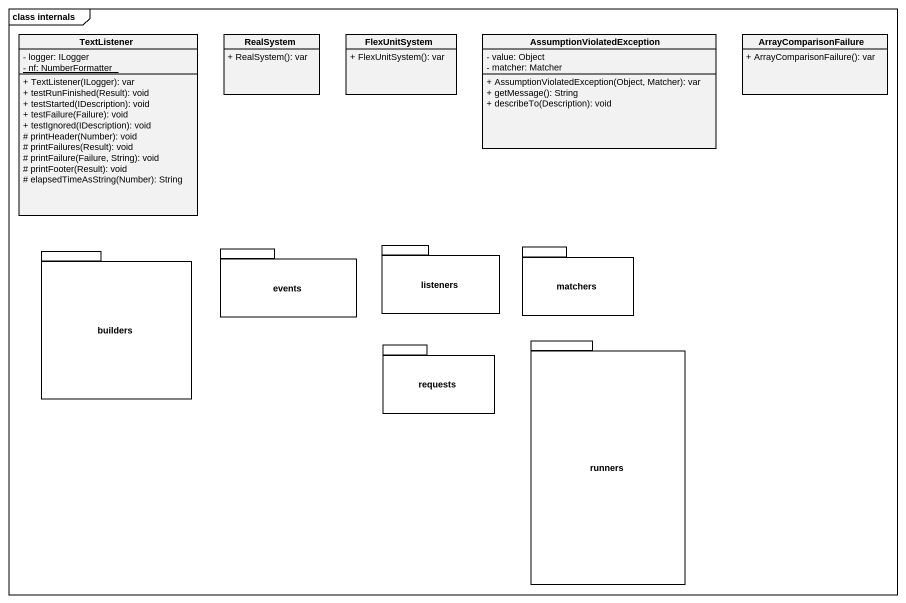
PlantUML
@startuml
mainframe class internals
hide circle
hide empty members
skinparam classAttributeIconSize 0
class TextListener {
  - logger: ILogger
  {static} - nf: NumberFormatter
  + TextListener(ILogger): var
  + testRunFinished(Result): void
  + testStarted(IDescription): void
  + testFailure(Failure): void
  + testIgnored(IDescription): void
  # printHeader(Number): void
  # printFailures(Result): void
  # printFailure(Failure, String): void
  # printFooter(Result): void
  # elapsedTimeAsString(Number): String
}
class RealSystem {
  + RealSystem(): var
}
class FlexUnitSystem {
  + FlexUnitSystem(): var
}
class AssumptionViolatedException {
  - value: Object
  - matcher: Matcher
  + AssumptionViolatedException(Object, Matcher): var
  + getMessage(): String
  + describeTo(Description): void
}
class ArrayComparisonFailure {
  + ArrayComparisonFailure(): var
}
package builders {
}
package events {
}
package listeners {
}
package matchers {
}
package requests {
}
package runners {
}
@enduml
